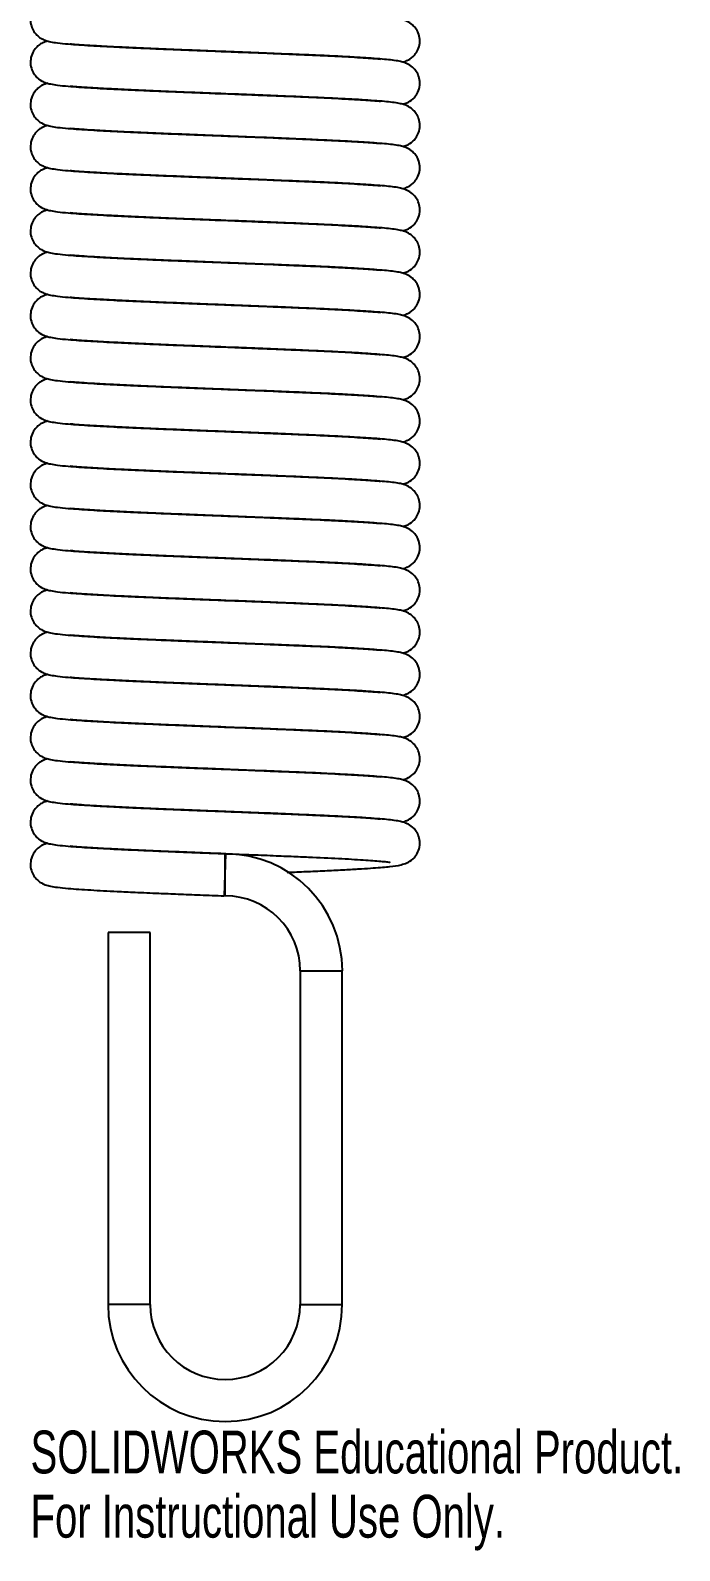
# Model space of a CAD drawing. Header units: millimetres. Extents: x -22 to 51, y -76 to 267.
# Drawn here: x -22 to 51.3, y -76.3 to 95.3 of the extents above; entities that cross this region are included whole.
import ezdxf

# ---------------------------------------------------------------- set-up
doc = ezdxf.new("R2010")
doc.units = ezdxf.units.MM
doc.styles.add('SLDTEXTSTYLE0', font='TXT', dxfattribs={"width": 0.7})

msp = doc.modelspace()

# ---------------------------------------------------------------- linework, layer by layer
at = {"color": 7, "linetype": 'Continuous', "lineweight": 25}
for p, q in [((-0.09, 2.39), (0.09, 2.39)), ((-0.09, -2.37), (0.09, 2.37)), ((0, -2.38), (0, 2.38)), ((-13.22, -6.5), (-13.22, -48.5)), ((-8.47, -6.5), (-13.22, -6.5)), ((-8.47, -48.5), (-8.47, -6.5)), ((8.48, -10.85), (8.48, -48.5)), ((8.48, -10.85), (13.22, -10.85)), ((13.22, -48.5), (13.22, -10.85)), ((-8.47, -48.5), (-13.22, -48.5)), ((8.48, -48.5), (13.22, -48.5))]:
    msp.add_line(p, q, dxfattribs=at)
for centre, radius, start, end in [((0, -10.85), 13.23, 0, 90), ((0, -10.85), 8.48, 0, 90), ((0, -48.5), 13.22, 180, 0), ((0, -48.5), 8.47, 180, 0)]:
    msp.add_arc(centre, radius, start, end, dxfattribs=at)
for points, knots in [([(-20.02, 98.9), (-20.22, 98.84), (-20.54, 98.75), (-21.02, 98.46), (-21.45, 98.06), (-21.84, 97.44), (-22.02, 96.62), (-21.92, 95.84), (-21.62, 95.22), (-21.26, 94.78), (-20.79, 94.41), (-20.19, 94.15), (-19.68, 94.03), (-18.88, 93.91), (-17.84, 93.81), (-16.56, 93.71), (-15.22, 93.62), (-13.76, 93.54), (-12.1, 93.45), (-10.04, 93.36), (-7.73, 93.26), (-5.26, 93.16), (-2.77, 93.06), (-1.01, 92.99), (-0.09, 92.95)], [0, 0, 0, 0, 0.03893, 0.061807, 0.083853, 0.106313, 0.130179, 0.152983, 0.173189, 0.191198, 0.207781, 0.239437, 0.286406, 0.347806, 0.424105, 0.485614, 0.544263, 0.599834, 0.653819, 0.718951, 0.798105, 0.85929, 0.926806, 1, 1, 1, 1]), ([(20.04, 91.76), (20.2, 91.81), (20.56, 91.91), (21.09, 92.21), (21.62, 92.82), (21.93, 93.49), (22.01, 94.3), (21.84, 95.03), (21.52, 95.58), (21.07, 96.05), (20.47, 96.41), (20, 96.55), (19.46, 96.66), (18.71, 96.76), (17.72, 96.86), (16.47, 96.95), (14.81, 97.06), (12.71, 97.17), (10.17, 97.29), (7.17, 97.42), (3.77, 97.56), (0.56, 97.68), (-2.27, 97.79), (-4.64, 97.88), (-6.99, 97.98), (-9.27, 98.08), (-11.41, 98.17), (-13.31, 98.27), (-14.93, 98.36), (-16.21, 98.45), (-17.05, 98.51), (-17.4, 98.54), (-17.49, 98.55)], [0, 0, 0, 0, 0.01975, 0.045335, 0.058177, 0.071984, 0.086754, 0.10035, 0.112335, 0.12285, 0.140877, 0.163463, 0.193259, 0.232269, 0.26739, 0.3074, 0.352171, 0.400703, 0.452454, 0.507639, 0.566908, 0.629327, 0.66841, 0.708725, 0.749976, 0.791825, 0.834352, 0.876452, 0.916256, 0.953468, 0.988014, 1, 1, 1, 1]), ([(-20.02, 94.13), (-20.22, 94.08), (-20.54, 93.98), (-21.02, 93.69), (-21.45, 93.29), (-21.84, 92.67), (-22.02, 91.86), (-21.92, 91.07), (-21.62, 90.45), (-21.26, 90.02), (-20.79, 89.65), (-20.19, 89.38), (-19.68, 89.27), (-18.88, 89.14), (-17.84, 89.04), (-16.56, 88.94), (-15.22, 88.85), (-13.76, 88.77), (-12.1, 88.69), (-10.04, 88.59), (-7.73, 88.49), (-5.26, 88.39), (-2.77, 88.29), (-1.01, 88.22), (-0.09, 88.19)], [0, 0, 0, 0, 0.03893, 0.061807, 0.083853, 0.106313, 0.130179, 0.152983, 0.173189, 0.191198, 0.207781, 0.239437, 0.286406, 0.347806, 0.424105, 0.485614, 0.544263, 0.599834, 0.653819, 0.718951, 0.798105, 0.85929, 0.926806, 1, 1, 1, 1]), ([(20.04, 86.99), (20.2, 87.04), (20.56, 87.14), (21.09, 87.45), (21.62, 88.05), (21.93, 88.72), (22.01, 89.54), (21.84, 90.26), (21.52, 90.81), (21.07, 91.29), (20.47, 91.64), (20, 91.78), (19.46, 91.9), (18.71, 91.99), (17.72, 92.09), (16.47, 92.19), (14.81, 92.29), (12.71, 92.41), (10.17, 92.53), (7.17, 92.65), (3.77, 92.79), (0.56, 92.92), (-2.27, 93.02), (-4.64, 93.12), (-6.99, 93.21), (-9.27, 93.31), (-11.41, 93.41), (-13.31, 93.5), (-14.93, 93.6), (-16.21, 93.68), (-17.05, 93.74), (-17.4, 93.77), (-17.49, 93.78)], [0, 0, 0, 0, 0.01975, 0.045335, 0.058177, 0.071984, 0.086754, 0.10035, 0.112335, 0.12285, 0.140877, 0.163463, 0.193259, 0.232269, 0.26739, 0.3074, 0.352171, 0.400703, 0.452454, 0.507639, 0.566908, 0.629327, 0.66841, 0.708725, 0.749976, 0.791825, 0.834352, 0.876452, 0.916256, 0.953468, 0.988014, 1, 1, 1, 1]), ([(-0.09, 92.95), (0.95, 92.91), (2.93, 92.84), (5.65, 92.73), (7.93, 92.63), (10.49, 92.52), (12.72, 92.42), (14.64, 92.31), (15.89, 92.23), (16.87, 92.16), (17.34, 92.12), (17.54, 92.1)], [0, 0, 0, 0, 0.140896, 0.26656, 0.375599, 0.469752, 0.65528, 0.748692, 0.84146, 0.931894, 1, 1, 1, 1]), ([(-20.02, 89.37), (-20.22, 89.31), (-20.54, 89.22), (-21.02, 88.92), (-21.45, 88.52), (-21.84, 87.91), (-22.02, 87.09), (-21.92, 86.3), (-21.62, 85.68), (-21.26, 85.25), (-20.79, 84.88), (-20.19, 84.62), (-19.68, 84.5), (-18.88, 84.37), (-17.84, 84.27), (-16.56, 84.18), (-15.22, 84.09), (-13.76, 84.01), (-12.1, 83.92), (-10.04, 83.82), (-7.73, 83.73), (-5.26, 83.62), (-2.77, 83.52), (-1.01, 83.46), (-0.09, 83.42)], [0, 0, 0, 0, 0.03893, 0.061807, 0.083853, 0.106313, 0.130179, 0.152983, 0.173189, 0.191198, 0.207781, 0.239437, 0.286406, 0.347806, 0.424105, 0.485614, 0.544263, 0.599834, 0.653819, 0.718951, 0.798105, 0.85929, 0.926806, 1, 1, 1, 1]), ([(20.04, 82.23), (20.2, 82.27), (20.56, 82.38), (21.09, 82.68), (21.62, 83.28), (21.93, 83.96), (22.01, 84.77), (21.84, 85.5), (21.52, 86.04), (21.07, 86.52), (20.47, 86.88), (20, 87.01), (19.46, 87.13), (18.71, 87.23), (17.72, 87.33), (16.47, 87.42), (14.81, 87.53), (12.71, 87.64), (10.17, 87.76), (7.17, 87.89), (3.77, 88.03), (0.56, 88.15), (-2.27, 88.26), (-4.64, 88.35), (-6.99, 88.45), (-9.27, 88.55), (-11.41, 88.64), (-13.31, 88.74), (-14.93, 88.83), (-16.21, 88.91), (-17.05, 88.97), (-17.4, 89.01), (-17.49, 89.01)], [0, 0, 0, 0, 0.0197504, 0.0453353, 0.0581767, 0.071984, 0.0867538, 0.1003498, 0.1123355, 0.12285, 0.140877, 0.1634629, 0.1932593, 0.2322685, 0.2673896, 0.3074005, 0.3521713, 0.4007031, 0.4524537, 0.5076392, 0.5669077, 0.6293273, 0.6684103, 0.708725, 0.7499762, 0.7918247, 0.8343522, 0.8764521, 0.9162559, 0.953468, 0.9880135, 1, 1, 1, 1]), ([(-0.09, 88.19), (0.95, 88.15), (2.93, 88.07), (5.65, 87.96), (7.93, 87.87), (10.49, 87.76), (12.72, 87.65), (14.64, 87.54), (15.89, 87.46), (16.87, 87.4), (17.34, 87.35), (17.54, 87.34)], [0, 0, 0, 0, 0.140896, 0.26656, 0.375599, 0.469752, 0.65528, 0.748692, 0.84146, 0.931894, 1, 1, 1, 1]), ([(-20.02, 84.6), (-20.22, 84.54), (-20.54, 84.45), (-21.02, 84.16), (-21.45, 83.76), (-21.84, 83.14), (-22.02, 82.32), (-21.92, 81.54), (-21.62, 80.92), (-21.26, 80.48), (-20.79, 80.11), (-20.19, 79.85), (-19.68, 79.74), (-18.88, 79.61), (-17.84, 79.51), (-16.56, 79.41), (-15.22, 79.32), (-13.76, 79.24), (-12.1, 79.15), (-10.04, 79.06), (-7.73, 78.96), (-5.26, 78.86), (-2.77, 78.76), (-1.01, 78.69), (-0.09, 78.65)], [0, 0, 0, 0, 0.03893, 0.061807, 0.083853, 0.106313, 0.130179, 0.152983, 0.173189, 0.191198, 0.207781, 0.239437, 0.286406, 0.347806, 0.424105, 0.485614, 0.544263, 0.599834, 0.653819, 0.718951, 0.798105, 0.85929, 0.926806, 1, 1, 1, 1]), ([(20.04, 77.46), (20.2, 77.51), (20.56, 77.61), (21.09, 77.91), (21.62, 78.52), (21.93, 79.19), (22.01, 80.01), (21.84, 80.73), (21.52, 81.28), (21.07, 81.75), (20.47, 82.11), (20, 82.25), (19.46, 82.36), (18.71, 82.46), (17.72, 82.56), (16.47, 82.65), (14.81, 82.76), (12.71, 82.87), (10.17, 82.99), (7.17, 83.12), (3.77, 83.26), (0.56, 83.38), (-2.27, 83.49), (-4.64, 83.59), (-6.99, 83.68), (-9.27, 83.78), (-11.41, 83.87), (-13.31, 83.97), (-14.93, 84.06), (-16.21, 84.15), (-17.05, 84.21), (-17.4, 84.24), (-17.49, 84.25)], [0, 0, 0, 0, 0.0197504, 0.0453353, 0.0581767, 0.071984, 0.0867538, 0.1003498, 0.1123355, 0.12285, 0.140877, 0.1634629, 0.1932593, 0.2322685, 0.2673896, 0.3074005, 0.3521713, 0.4007031, 0.4524537, 0.5076392, 0.5669077, 0.6293273, 0.6684103, 0.708725, 0.7499762, 0.7918247, 0.8343522, 0.8764521, 0.9162559, 0.953468, 0.9880135, 1, 1, 1, 1]), ([(-0.09, 83.42), (0.95, 83.38), (2.93, 83.31), (5.65, 83.2), (7.93, 83.1), (10.49, 82.99), (12.72, 82.88), (14.64, 82.78), (15.89, 82.7), (16.87, 82.63), (17.34, 82.59), (17.54, 82.57)], [0, 0, 0, 0, 0.140896, 0.26656, 0.375599, 0.469752, 0.65528, 0.748692, 0.84146, 0.931894, 1, 1, 1, 1]), ([(-20.02, 79.84), (-20.22, 79.78), (-20.54, 79.68), (-21.02, 79.39), (-21.45, 78.99), (-21.84, 78.37), (-22.02, 77.56), (-21.92, 76.77), (-21.62, 76.15), (-21.26, 75.72), (-20.79, 75.35), (-20.19, 75.09), (-19.68, 74.97), (-18.88, 74.84), (-17.84, 74.74), (-16.56, 74.64), (-15.22, 74.56), (-13.76, 74.47), (-12.1, 74.39), (-10.04, 74.29), (-7.73, 74.19), (-5.26, 74.09), (-2.77, 73.99), (-1.01, 73.92), (-0.09, 73.89)], [0, 0, 0, 0, 0.03893, 0.061807, 0.083853, 0.106313, 0.130179, 0.152983, 0.173189, 0.191198, 0.207781, 0.239437, 0.286406, 0.347806, 0.424105, 0.485614, 0.544263, 0.599834, 0.653819, 0.718951, 0.798105, 0.85929, 0.926806, 1, 1, 1, 1]), ([(20.04, 72.69), (20.2, 72.74), (20.56, 72.85), (21.09, 73.15), (21.62, 73.75), (21.93, 74.42), (22.01, 75.24), (21.84, 75.96), (21.52, 76.51), (21.07, 76.99), (20.47, 77.34), (20, 77.48), (19.46, 77.6), (18.71, 77.7), (17.72, 77.79), (16.47, 77.89), (14.81, 77.99), (12.71, 78.11), (10.17, 78.23), (7.17, 78.35), (3.77, 78.49), (0.56, 78.62), (-2.27, 78.73), (-4.64, 78.82), (-6.99, 78.92), (-9.27, 79.01), (-11.41, 79.11), (-13.31, 79.2), (-14.93, 79.3), (-16.21, 79.38), (-17.05, 79.44), (-17.4, 79.47), (-17.49, 79.48)], [0, 0, 0, 0, 0.01975, 0.045335, 0.058177, 0.071984, 0.086754, 0.10035, 0.112335, 0.12285, 0.140877, 0.163463, 0.193259, 0.232269, 0.26739, 0.3074, 0.352171, 0.400703, 0.452454, 0.507639, 0.566908, 0.629327, 0.66841, 0.708725, 0.749976, 0.791825, 0.834352, 0.876452, 0.916256, 0.953468, 0.988014, 1, 1, 1, 1]), ([(-0.09, 78.65), (0.95, 78.61), (2.93, 78.54), (5.65, 78.43), (7.93, 78.33), (10.49, 78.23), (12.72, 78.12), (14.64, 78.01), (15.89, 77.93), (16.87, 77.86), (17.34, 77.82), (17.54, 77.8)], [0, 0, 0, 0, 0.1408955, 0.2665604, 0.375599, 0.4697515, 0.6552799, 0.7486916, 0.8414598, 0.9318942, 1, 1, 1, 1]), ([(-20.02, 75.07), (-20.22, 75.01), (-20.54, 74.92), (-21.02, 74.62), (-21.45, 74.23), (-21.84, 73.61), (-22.02, 72.79), (-21.92, 72), (-21.62, 71.38), (-21.26, 70.95), (-20.79, 70.58), (-20.19, 70.32), (-19.68, 70.2), (-18.88, 70.08), (-17.84, 69.97), (-16.56, 69.88), (-15.22, 69.79), (-13.76, 69.71), (-12.1, 69.62), (-10.04, 69.52), (-7.73, 69.43), (-5.26, 69.32), (-2.77, 69.22), (-1.01, 69.16), (-0.09, 69.12)], [0, 0, 0, 0, 0.03893, 0.061807, 0.083853, 0.106313, 0.130179, 0.152983, 0.173189, 0.191198, 0.207781, 0.239437, 0.286406, 0.347806, 0.424105, 0.485614, 0.544263, 0.599834, 0.653819, 0.718951, 0.798105, 0.85929, 0.926806, 1, 1, 1, 1]), ([(20.04, 67.93), (20.2, 67.97), (20.56, 68.08), (21.09, 68.38), (21.62, 68.98), (21.93, 69.66), (22.01, 70.47), (21.84, 71.2), (21.52, 71.75), (21.07, 72.22), (20.47, 72.58), (20, 72.71), (19.46, 72.83), (18.71, 72.93), (17.72, 73.03), (16.47, 73.12), (14.81, 73.23), (12.71, 73.34), (10.17, 73.46), (7.17, 73.59), (3.77, 73.73), (0.56, 73.85), (-2.27, 73.96), (-4.64, 74.05), (-6.99, 74.15), (-9.27, 74.25), (-11.41, 74.34), (-13.31, 74.44), (-14.93, 74.53), (-16.21, 74.61), (-17.05, 74.67), (-17.4, 74.71), (-17.49, 74.72)], [0, 0, 0, 0, 0.01975, 0.045335, 0.058177, 0.071984, 0.086754, 0.10035, 0.112335, 0.12285, 0.140877, 0.163463, 0.193259, 0.232269, 0.26739, 0.3074, 0.352171, 0.400703, 0.452454, 0.507639, 0.566908, 0.629327, 0.66841, 0.708725, 0.749976, 0.791825, 0.834352, 0.876452, 0.916256, 0.953468, 0.988014, 1, 1, 1, 1]), ([(-0.09, 73.89), (0.95, 73.85), (2.93, 73.77), (5.65, 73.66), (7.93, 73.57), (10.49, 73.46), (12.72, 73.35), (14.64, 73.24), (15.89, 73.16), (16.87, 73.1), (17.34, 73.05), (17.54, 73.04)], [0, 0, 0, 0, 0.140896, 0.26656, 0.375599, 0.469752, 0.65528, 0.748692, 0.84146, 0.931894, 1, 1, 1, 1]), ([(-20.02, 70.3), (-20.22, 70.24), (-20.54, 70.15), (-21.02, 69.86), (-21.45, 69.46), (-21.84, 68.84), (-22.02, 68.02), (-21.92, 67.24), (-21.62, 66.62), (-21.26, 66.18), (-20.79, 65.81), (-20.19, 65.55), (-19.68, 65.44), (-18.88, 65.31), (-17.84, 65.21), (-16.56, 65.11), (-15.22, 65.02), (-13.76, 64.94), (-12.1, 64.85), (-10.04, 64.76), (-7.73, 64.66), (-5.26, 64.56), (-2.77, 64.46), (-1.01, 64.39), (-0.09, 64.36)], [0, 0, 0, 0, 0.03893, 0.061807, 0.083853, 0.106313, 0.130179, 0.152983, 0.173189, 0.191198, 0.207781, 0.239437, 0.286406, 0.347806, 0.424105, 0.485614, 0.544263, 0.599834, 0.653819, 0.718951, 0.798105, 0.85929, 0.926806, 1, 1, 1, 1]), ([(20.04, 63.16), (20.2, 63.21), (20.56, 63.31), (21.09, 63.62), (21.62, 64.22), (21.93, 64.89), (22.01, 65.71), (21.84, 66.43), (21.52, 66.98), (21.07, 67.45), (20.47, 67.81), (20, 67.95), (19.46, 68.06), (18.71, 68.16), (17.72, 68.26), (16.47, 68.35), (14.81, 68.46), (12.71, 68.58), (10.17, 68.7), (7.17, 68.82), (3.77, 68.96), (0.56, 69.08), (-2.27, 69.19), (-4.64, 69.29), (-6.99, 69.38), (-9.27, 69.48), (-11.41, 69.57), (-13.31, 69.67), (-14.93, 69.76), (-16.21, 69.85), (-17.05, 69.91), (-17.4, 69.94), (-17.49, 69.95)], [0, 0, 0, 0, 0.01975, 0.045335, 0.058177, 0.071984, 0.086754, 0.10035, 0.112335, 0.12285, 0.140877, 0.163463, 0.193259, 0.232269, 0.26739, 0.3074, 0.352171, 0.400703, 0.452454, 0.507639, 0.566908, 0.629327, 0.66841, 0.708725, 0.749976, 0.791825, 0.834352, 0.876452, 0.916256, 0.953468, 0.988014, 1, 1, 1, 1]), ([(-0.09, 69.12), (0.95, 69.08), (2.93, 69.01), (5.65, 68.9), (7.93, 68.8), (10.49, 68.69), (12.72, 68.59), (14.64, 68.48), (15.89, 68.4), (16.87, 68.33), (17.34, 68.29), (17.54, 68.27)], [0, 0, 0, 0, 0.140896, 0.26656, 0.375599, 0.469752, 0.65528, 0.748692, 0.84146, 0.931894, 1, 1, 1, 1]), ([(-20.02, 65.54), (-20.22, 65.48), (-20.54, 65.38), (-21.02, 65.09), (-21.45, 64.69), (-21.84, 64.08), (-22.02, 63.26), (-21.92, 62.47), (-21.62, 61.85), (-21.26, 61.42), (-20.79, 61.05), (-20.19, 60.79), (-19.68, 60.67), (-18.88, 60.54), (-17.84, 60.44), (-16.56, 60.34), (-15.22, 60.26), (-13.76, 60.17), (-12.1, 60.09), (-10.04, 59.99), (-7.73, 59.89), (-5.26, 59.79), (-2.77, 59.69), (-1.01, 59.62), (-0.09, 59.59)], [0, 0, 0, 0, 0.03893, 0.061807, 0.083853, 0.106313, 0.130179, 0.152983, 0.173189, 0.191198, 0.207781, 0.239437, 0.286406, 0.347806, 0.424105, 0.485614, 0.544263, 0.599834, 0.653819, 0.718951, 0.798105, 0.85929, 0.926806, 1, 1, 1, 1]), ([(20.04, 58.4), (20.2, 58.44), (20.56, 58.55), (21.09, 58.85), (21.62, 59.45), (21.93, 60.13), (22.01, 60.94), (21.84, 61.67), (21.52, 62.21), (21.07, 62.69), (20.47, 63.04), (20, 63.18), (19.46, 63.3), (18.71, 63.4), (17.72, 63.49), (16.47, 63.59), (14.81, 63.69), (12.71, 63.81), (10.17, 63.93), (7.17, 64.06), (3.77, 64.19), (0.56, 64.32), (-2.27, 64.43), (-4.64, 64.52), (-6.99, 64.62), (-9.27, 64.71), (-11.41, 64.81), (-13.31, 64.91), (-14.93, 65), (-16.21, 65.08), (-17.05, 65.14), (-17.4, 65.17), (-17.49, 65.18)], [0, 0, 0, 0, 0.01975, 0.045335, 0.058177, 0.071984, 0.086754, 0.10035, 0.112335, 0.12285, 0.140877, 0.163463, 0.193259, 0.232269, 0.26739, 0.3074, 0.352171, 0.400703, 0.452454, 0.507639, 0.566908, 0.629327, 0.66841, 0.708725, 0.749976, 0.791825, 0.834352, 0.876452, 0.916256, 0.953468, 0.988014, 1, 1, 1, 1]), ([(-0.09, 64.36), (0.95, 64.32), (2.93, 64.24), (5.65, 64.13), (7.93, 64.04), (10.49, 63.93), (12.72, 63.82), (14.64, 63.71), (15.89, 63.63), (16.87, 63.56), (17.34, 63.52), (17.54, 63.5)], [0, 0, 0, 0, 0.140896, 0.26656, 0.375599, 0.469752, 0.65528, 0.748692, 0.84146, 0.931894, 1, 1, 1, 1]), ([(-20.02, 60.77), (-20.22, 60.71), (-20.54, 60.62), (-21.02, 60.32), (-21.45, 59.93), (-21.84, 59.31), (-22.02, 58.49), (-21.92, 57.71), (-21.62, 57.08), (-21.26, 56.65), (-20.79, 56.28), (-20.19, 56.02), (-19.68, 55.9), (-18.88, 55.78), (-17.84, 55.67), (-16.56, 55.58), (-15.22, 55.49), (-13.76, 55.41), (-12.1, 55.32), (-10.04, 55.23), (-7.73, 55.13), (-5.26, 55.03), (-2.77, 54.93), (-1.01, 54.86), (-0.09, 54.82)], [0, 0, 0, 0, 0.03893, 0.061807, 0.083853, 0.106313, 0.130179, 0.152983, 0.173189, 0.191198, 0.207781, 0.239437, 0.286406, 0.347806, 0.424105, 0.485614, 0.544263, 0.599834, 0.653819, 0.718951, 0.798105, 0.85929, 0.926806, 1, 1, 1, 1]), ([(20.04, 53.63), (20.2, 53.68), (20.56, 53.78), (21.09, 54.08), (21.62, 54.68), (21.93, 55.36), (22.01, 56.17), (21.84, 56.9), (21.52, 57.45), (21.07, 57.92), (20.47, 58.28), (20, 58.41), (19.46, 58.53), (18.71, 58.63), (17.72, 58.73), (16.47, 58.82), (14.81, 58.93), (12.71, 59.04), (10.17, 59.16), (7.17, 59.29), (3.77, 59.43), (0.56, 59.55), (-2.27, 59.66), (-4.64, 59.75), (-6.99, 59.85), (-9.27, 59.95), (-11.41, 60.04), (-13.31, 60.14), (-14.93, 60.23), (-16.21, 60.32), (-17.05, 60.38), (-17.4, 60.41), (-17.49, 60.42)], [0, 0, 0, 0, 0.0197504, 0.0453353, 0.0581767, 0.071984, 0.0867538, 0.1003498, 0.1123355, 0.12285, 0.140877, 0.1634629, 0.1932593, 0.2322685, 0.2673896, 0.3074005, 0.3521713, 0.4007031, 0.4524537, 0.5076392, 0.5669077, 0.6293273, 0.6684103, 0.708725, 0.7499762, 0.7918247, 0.8343522, 0.8764521, 0.9162559, 0.953468, 0.9880135, 1, 1, 1, 1]), ([(-0.09, 59.59), (0.95, 59.55), (2.93, 59.47), (5.65, 59.36), (7.93, 59.27), (10.49, 59.16), (12.72, 59.05), (14.64, 58.95), (15.89, 58.87), (16.87, 58.8), (17.34, 58.75), (17.54, 58.74)], [0, 0, 0, 0, 0.140896, 0.26656, 0.375599, 0.469752, 0.65528, 0.748692, 0.84146, 0.931894, 1, 1, 1, 1]), ([(-20.02, 56), (-20.22, 55.94), (-20.54, 55.85), (-21.02, 55.56), (-21.45, 55.16), (-21.84, 54.54), (-22.02, 53.72), (-21.92, 52.94), (-21.62, 52.32), (-21.26, 51.89), (-20.79, 51.51), (-20.19, 51.25), (-19.68, 51.14), (-18.88, 51.01), (-17.84, 50.91), (-16.56, 50.81), (-15.22, 50.72), (-13.76, 50.64), (-12.1, 50.55), (-10.04, 50.46), (-7.73, 50.36), (-5.26, 50.26), (-2.77, 50.16), (-1.01, 50.09), (-0.09, 50.06)], [0, 0, 0, 0, 0.0389301, 0.0618073, 0.0838528, 0.106313, 0.1301789, 0.1529833, 0.1731894, 0.1911983, 0.2077806, 0.2394373, 0.2864061, 0.3478064, 0.4241045, 0.4856143, 0.5442629, 0.5998339, 0.653819, 0.7189512, 0.7981047, 0.8592903, 0.9268057, 1, 1, 1, 1]), ([(20.04, 48.86), (20.2, 48.91), (20.56, 49.01), (21.09, 49.32), (21.62, 49.92), (21.93, 50.59), (22.01, 51.41), (21.84, 52.13), (21.52, 52.68), (21.07, 53.16), (20.47, 53.51), (20, 53.65), (19.46, 53.76), (18.71, 53.86), (17.72, 53.96), (16.47, 54.06), (14.81, 54.16), (12.71, 54.28), (10.17, 54.4), (7.17, 54.52), (3.77, 54.66), (0.56, 54.79), (-2.27, 54.89), (-4.64, 54.99), (-6.99, 55.08), (-9.27, 55.18), (-11.41, 55.28), (-13.31, 55.37), (-14.93, 55.46), (-16.21, 55.55), (-17.05, 55.61), (-17.4, 55.64), (-17.49, 55.65)], [0, 0, 0, 0, 0.01975, 0.045335, 0.058177, 0.071984, 0.086754, 0.10035, 0.112335, 0.12285, 0.140877, 0.163463, 0.193259, 0.232269, 0.26739, 0.3074, 0.352171, 0.400703, 0.452454, 0.507639, 0.566908, 0.629327, 0.66841, 0.708725, 0.749976, 0.791825, 0.834352, 0.876452, 0.916256, 0.953468, 0.988014, 1, 1, 1, 1]), ([(-0.09, 54.82), (0.95, 54.78), (2.93, 54.71), (5.65, 54.6), (7.93, 54.5), (10.49, 54.39), (12.72, 54.29), (14.64, 54.18), (15.89, 54.1), (16.87, 54.03), (17.34, 53.99), (17.54, 53.97)], [0, 0, 0, 0, 0.140896, 0.26656, 0.375599, 0.469752, 0.65528, 0.748692, 0.84146, 0.931894, 1, 1, 1, 1]), ([(-20.02, 51.24), (-20.22, 51.18), (-20.54, 51.08), (-21.02, 50.79), (-21.45, 50.39), (-21.84, 49.78), (-22.02, 48.96), (-21.92, 48.17), (-21.62, 47.55), (-21.26, 47.12), (-20.79, 46.75), (-20.19, 46.49), (-19.68, 46.37), (-18.88, 46.24), (-17.84, 46.14), (-16.56, 46.04), (-15.22, 45.96), (-13.76, 45.87), (-12.1, 45.79), (-10.04, 45.69), (-7.73, 45.59), (-5.26, 45.49), (-2.77, 45.39), (-1.01, 45.33), (-0.09, 45.29)], [0, 0, 0, 0, 0.03893, 0.061807, 0.083853, 0.106313, 0.130179, 0.152983, 0.173189, 0.191198, 0.207781, 0.239437, 0.286406, 0.347806, 0.424105, 0.485614, 0.544263, 0.599834, 0.653819, 0.718951, 0.798105, 0.85929, 0.926806, 1, 1, 1, 1]), ([(20.04, 44.1), (20.2, 44.14), (20.56, 44.25), (21.09, 44.55), (21.62, 45.15), (21.93, 45.83), (22.01, 46.64), (21.84, 47.37), (21.52, 47.91), (21.07, 48.39), (20.47, 48.74), (20, 48.88), (19.46, 49), (18.71, 49.1), (17.72, 49.2), (16.47, 49.29), (14.81, 49.39), (12.71, 49.51), (10.17, 49.63), (7.17, 49.76), (3.77, 49.9), (0.56, 50.02), (-2.27, 50.13), (-4.64, 50.22), (-6.99, 50.32), (-9.27, 50.41), (-11.41, 50.51), (-13.31, 50.61), (-14.93, 50.7), (-16.21, 50.78), (-17.05, 50.84), (-17.4, 50.88), (-17.49, 50.88)], [0, 0, 0, 0, 0.0197504, 0.0453353, 0.0581767, 0.071984, 0.0867538, 0.1003498, 0.1123355, 0.12285, 0.140877, 0.1634629, 0.1932593, 0.2322685, 0.2673896, 0.3074005, 0.3521713, 0.4007031, 0.4524537, 0.5076392, 0.5669077, 0.6293273, 0.6684103, 0.708725, 0.7499762, 0.7918247, 0.8343522, 0.8764521, 0.9162559, 0.953468, 0.9880135, 1, 1, 1, 1]), ([(-0.09, 50.06), (0.95, 50.02), (2.93, 49.94), (5.65, 49.83), (7.93, 49.74), (10.49, 49.63), (12.72, 49.52), (14.64, 49.41), (15.89, 49.33), (16.87, 49.26), (17.34, 49.22), (17.54, 49.2)], [0, 0, 0, 0, 0.140896, 0.26656, 0.375599, 0.469752, 0.65528, 0.748692, 0.84146, 0.931894, 1, 1, 1, 1]), ([(-20.02, 46.47), (-20.22, 46.41), (-20.54, 46.32), (-21.02, 46.03), (-21.45, 45.63), (-21.84, 45.01), (-22.02, 44.19), (-21.92, 43.41), (-21.62, 42.79), (-21.26, 42.35), (-20.79, 41.98), (-20.19, 41.72), (-19.68, 41.6), (-18.88, 41.48), (-17.84, 41.38), (-16.56, 41.28), (-15.22, 41.19), (-13.76, 41.11), (-12.1, 41.02), (-10.04, 40.93), (-7.73, 40.83), (-5.26, 40.73), (-2.77, 40.63), (-1.01, 40.56), (-0.09, 40.52)], [0, 0, 0, 0, 0.03893, 0.061807, 0.083853, 0.106313, 0.130179, 0.152983, 0.173189, 0.191198, 0.207781, 0.239437, 0.286406, 0.347806, 0.424105, 0.485614, 0.544263, 0.599834, 0.653819, 0.718951, 0.798105, 0.85929, 0.926806, 1, 1, 1, 1]), ([(20.04, 39.33), (20.2, 39.38), (20.56, 39.48), (21.09, 39.78), (21.62, 40.39), (21.93, 41.06), (22.01, 41.87), (21.84, 42.6), (21.52, 43.15), (21.07, 43.62), (20.47, 43.98), (20, 44.12), (19.46, 44.23), (18.71, 44.33), (17.72, 44.43), (16.47, 44.52), (14.81, 44.63), (12.71, 44.74), (10.17, 44.86), (7.17, 44.99), (3.77, 45.13), (0.56, 45.25), (-2.27, 45.36), (-4.64, 45.45), (-6.99, 45.55), (-9.27, 45.65), (-11.41, 45.74), (-13.31, 45.84), (-14.93, 45.93), (-16.21, 46.02), (-17.05, 46.08), (-17.4, 46.11), (-17.49, 46.12)], [0, 0, 0, 0, 0.01975, 0.045335, 0.058177, 0.071984, 0.086754, 0.10035, 0.112335, 0.12285, 0.140877, 0.163463, 0.193259, 0.232269, 0.26739, 0.3074, 0.352171, 0.400703, 0.452454, 0.507639, 0.566908, 0.629327, 0.66841, 0.708725, 0.749976, 0.791825, 0.834352, 0.876452, 0.916256, 0.953468, 0.988014, 1, 1, 1, 1]), ([(-0.09, 45.29), (0.95, 45.25), (2.93, 45.17), (5.65, 45.07), (7.93, 44.97), (10.49, 44.86), (12.72, 44.75), (14.64, 44.65), (15.89, 44.57), (16.87, 44.5), (17.34, 44.46), (17.54, 44.44)], [0, 0, 0, 0, 0.1408955, 0.2665604, 0.375599, 0.4697515, 0.6552799, 0.7486916, 0.8414598, 0.9318942, 1, 1, 1, 1]), ([(-20.02, 41.7), (-20.22, 41.65), (-20.54, 41.55), (-21.02, 41.26), (-21.45, 40.86), (-21.84, 40.24), (-22.02, 39.43), (-21.92, 38.64), (-21.62, 38.02), (-21.26, 37.59), (-20.79, 37.22), (-20.19, 36.95), (-19.68, 36.84), (-18.88, 36.71), (-17.84, 36.61), (-16.56, 36.51), (-15.22, 36.42), (-13.76, 36.34), (-12.1, 36.26), (-10.04, 36.16), (-7.73, 36.06), (-5.26, 35.96), (-2.77, 35.86), (-1.01, 35.79), (-0.09, 35.76)], [0, 0, 0, 0, 0.03893, 0.061807, 0.083853, 0.106313, 0.130179, 0.152983, 0.173189, 0.191198, 0.207781, 0.239437, 0.286406, 0.347806, 0.424105, 0.485614, 0.544263, 0.599834, 0.653819, 0.718951, 0.798105, 0.85929, 0.926806, 1, 1, 1, 1]), ([(20.04, 34.56), (20.2, 34.61), (20.56, 34.71), (21.09, 35.02), (21.62, 35.62), (21.93, 36.29), (22.01, 37.11), (21.84, 37.83), (21.52, 38.38), (21.07, 38.86), (20.47, 39.21), (20, 39.35), (19.46, 39.47), (18.71, 39.56), (17.72, 39.66), (16.47, 39.76), (14.81, 39.86), (12.71, 39.98), (10.17, 40.1), (7.17, 40.22), (3.77, 40.36), (0.56, 40.49), (-2.27, 40.59), (-4.64, 40.69), (-6.99, 40.78), (-9.27, 40.88), (-11.41, 40.98), (-13.31, 41.07), (-14.93, 41.17), (-16.21, 41.25), (-17.05, 41.31), (-17.4, 41.34), (-17.49, 41.35)], [0, 0, 0, 0, 0.01975, 0.045335, 0.058177, 0.071984, 0.086754, 0.10035, 0.112335, 0.12285, 0.140877, 0.163463, 0.193259, 0.232269, 0.26739, 0.3074, 0.352171, 0.400703, 0.452454, 0.507639, 0.566908, 0.629327, 0.66841, 0.708725, 0.749976, 0.791825, 0.834352, 0.876452, 0.916256, 0.953468, 0.988014, 1, 1, 1, 1]), ([(-0.09, 40.52), (0.95, 40.48), (2.93, 40.41), (5.65, 40.3), (7.93, 40.2), (10.49, 40.09), (12.72, 39.99), (14.64, 39.88), (15.89, 39.8), (16.87, 39.73), (17.34, 39.69), (17.54, 39.67)], [0, 0, 0, 0, 0.140896, 0.26656, 0.375599, 0.469752, 0.65528, 0.748692, 0.84146, 0.931894, 1, 1, 1, 1]), ([(-20.02, 36.94), (-20.22, 36.88), (-20.54, 36.79), (-21.02, 36.49), (-21.45, 36.09), (-21.84, 35.48), (-22.02, 34.66), (-21.92, 33.87), (-21.62, 33.25), (-21.26, 32.82), (-20.79, 32.45), (-20.19, 32.19), (-19.68, 32.07), (-18.88, 31.94), (-17.84, 31.84), (-16.56, 31.75), (-15.22, 31.66), (-13.76, 31.58), (-12.1, 31.49), (-10.04, 31.39), (-7.73, 31.3), (-5.26, 31.19), (-2.77, 31.09), (-1.01, 31.03), (-0.09, 30.99)], [0, 0, 0, 0, 0.03893, 0.061807, 0.083853, 0.106313, 0.130179, 0.152983, 0.173189, 0.191198, 0.207781, 0.239437, 0.286406, 0.347806, 0.424105, 0.485614, 0.544263, 0.599834, 0.653819, 0.718951, 0.798105, 0.85929, 0.926806, 1, 1, 1, 1]), ([(20.04, 29.8), (20.2, 29.84), (20.56, 29.95), (21.09, 30.25), (21.62, 30.85), (21.93, 31.53), (22.01, 32.34), (21.84, 33.07), (21.52, 33.61), (21.07, 34.09), (20.47, 34.45), (20, 34.58), (19.46, 34.7), (18.71, 34.8), (17.72, 34.9), (16.47, 34.99), (14.81, 35.1), (12.71, 35.21), (10.17, 35.33), (7.17, 35.46), (3.77, 35.6), (0.56, 35.72), (-2.27, 35.83), (-4.64, 35.92), (-6.99, 36.02), (-9.27, 36.12), (-11.41, 36.21), (-13.31, 36.31), (-14.93, 36.4), (-16.21, 36.48), (-17.05, 36.54), (-17.4, 36.58), (-17.49, 36.58)], [0, 0, 0, 0, 0.01975, 0.045335, 0.058177, 0.071984, 0.086754, 0.10035, 0.112335, 0.12285, 0.140877, 0.163463, 0.193259, 0.232269, 0.26739, 0.3074, 0.352171, 0.400703, 0.452454, 0.507639, 0.566908, 0.629327, 0.66841, 0.708725, 0.749976, 0.791825, 0.834352, 0.876452, 0.916256, 0.953468, 0.988014, 1, 1, 1, 1]), ([(-0.09, 35.76), (0.95, 35.72), (2.93, 35.64), (5.65, 35.53), (7.93, 35.44), (10.49, 35.33), (12.72, 35.22), (14.64, 35.11), (15.89, 35.03), (16.87, 34.97), (17.34, 34.92), (17.54, 34.91)], [0, 0, 0, 0, 0.140896, 0.26656, 0.375599, 0.469752, 0.65528, 0.748692, 0.84146, 0.931894, 1, 1, 1, 1]), ([(-20.02, 32.17), (-20.22, 32.11), (-20.54, 32.02), (-21.02, 31.73), (-21.45, 31.33), (-21.84, 30.71), (-22.02, 29.89), (-21.92, 29.11), (-21.62, 28.49), (-21.26, 28.05), (-20.79, 27.68), (-20.19, 27.42), (-19.68, 27.31), (-18.88, 27.18), (-17.84, 27.08), (-16.56, 26.98), (-15.22, 26.89), (-13.76, 26.81), (-12.1, 26.72), (-10.04, 26.63), (-7.73, 26.53), (-5.26, 26.43), (-2.77, 26.33), (-1.01, 26.26), (-0.09, 26.22)], [0, 0, 0, 0, 0.03893, 0.061807, 0.083853, 0.106313, 0.130179, 0.152983, 0.173189, 0.191198, 0.207781, 0.239437, 0.286406, 0.347806, 0.424105, 0.485614, 0.544263, 0.599834, 0.653819, 0.718951, 0.798105, 0.85929, 0.926806, 1, 1, 1, 1]), ([(20.04, 25.03), (20.2, 25.08), (20.56, 25.18), (21.09, 25.48), (21.62, 26.09), (21.93, 26.76), (22.01, 27.58), (21.84, 28.3), (21.52, 28.85), (21.07, 29.32), (20.47, 29.68), (20, 29.82), (19.46, 29.93), (18.71, 30.03), (17.72, 30.13), (16.47, 30.22), (14.81, 30.33), (12.71, 30.44), (10.17, 30.56), (7.17, 30.69), (3.77, 30.83), (0.56, 30.95), (-2.27, 31.06), (-4.64, 31.16), (-6.99, 31.25), (-9.27, 31.35), (-11.41, 31.44), (-13.31, 31.54), (-14.93, 31.63), (-16.21, 31.72), (-17.05, 31.78), (-17.4, 31.81), (-17.49, 31.82)], [0, 0, 0, 0, 0.0197504, 0.0453353, 0.0581767, 0.071984, 0.0867538, 0.1003498, 0.1123355, 0.12285, 0.140877, 0.1634629, 0.1932593, 0.2322685, 0.2673896, 0.3074005, 0.3521713, 0.4007031, 0.4524537, 0.5076392, 0.5669077, 0.6293273, 0.6684103, 0.708725, 0.7499762, 0.7918247, 0.8343522, 0.8764521, 0.9162559, 0.953468, 0.9880135, 1, 1, 1, 1]), ([(-0.09, 30.99), (0.95, 30.95), (2.93, 30.88), (5.65, 30.77), (7.93, 30.67), (10.49, 30.56), (12.72, 30.45), (14.64, 30.35), (15.89, 30.27), (16.87, 30.2), (17.34, 30.16), (17.54, 30.14)], [0, 0, 0, 0, 0.140896, 0.26656, 0.375599, 0.469752, 0.65528, 0.748692, 0.84146, 0.931894, 1, 1, 1, 1]), ([(-20.02, 27.41), (-20.22, 27.35), (-20.54, 27.25), (-21.02, 26.96), (-21.45, 26.56), (-21.84, 25.94), (-22.02, 25.13), (-21.92, 24.34), (-21.62, 23.72), (-21.26, 23.29), (-20.79, 22.92), (-20.19, 22.66), (-19.68, 22.54), (-18.88, 22.41), (-17.84, 22.31), (-16.56, 22.21), (-15.22, 22.13), (-13.76, 22.04), (-12.1, 21.96), (-10.04, 21.86), (-7.73, 21.76), (-5.26, 21.66), (-2.77, 21.56), (-1.01, 21.49), (-0.09, 21.46)], [0, 0, 0, 0, 0.03893, 0.061807, 0.083853, 0.106313, 0.130179, 0.152983, 0.173189, 0.191198, 0.207781, 0.239437, 0.286406, 0.347806, 0.424105, 0.485614, 0.544263, 0.599834, 0.653819, 0.718951, 0.798105, 0.85929, 0.926806, 1, 1, 1, 1]), ([(20.04, 20.26), (20.2, 20.31), (20.56, 20.42), (21.09, 20.72), (21.62, 21.32), (21.93, 21.99), (22.01, 22.81), (21.84, 23.53), (21.52, 24.08), (21.07, 24.56), (20.47, 24.91), (20, 25.05), (19.46, 25.17), (18.71, 25.27), (17.72, 25.36), (16.47, 25.46), (14.81, 25.56), (12.71, 25.68), (10.17, 25.8), (7.17, 25.92), (3.77, 26.06), (0.56, 26.19), (-2.27, 26.3), (-4.64, 26.39), (-6.99, 26.49), (-9.27, 26.58), (-11.41, 26.68), (-13.31, 26.77), (-14.93, 26.87), (-16.21, 26.95), (-17.05, 27.01), (-17.4, 27.04), (-17.49, 27.05)], [0, 0, 0, 0, 0.01975, 0.045335, 0.058177, 0.071984, 0.086754, 0.10035, 0.112335, 0.12285, 0.140877, 0.163463, 0.193259, 0.232269, 0.26739, 0.3074, 0.352171, 0.400703, 0.452454, 0.507639, 0.566908, 0.629327, 0.66841, 0.708725, 0.749976, 0.791825, 0.834352, 0.876452, 0.916256, 0.953468, 0.988014, 1, 1, 1, 1]), ([(-0.09, 26.22), (0.95, 26.18), (2.93, 26.11), (5.65, 26), (7.93, 25.9), (10.49, 25.8), (12.72, 25.69), (14.64, 25.58), (15.89, 25.5), (16.87, 25.43), (17.34, 25.39), (17.54, 25.37)], [0, 0, 0, 0, 0.140896, 0.26656, 0.375599, 0.469752, 0.65528, 0.748692, 0.84146, 0.931894, 1, 1, 1, 1]), ([(-20.02, 22.64), (-20.22, 22.58), (-20.54, 22.49), (-21.02, 22.19), (-21.45, 21.8), (-21.84, 21.18), (-22.02, 20.36), (-21.92, 19.57), (-21.62, 18.95), (-21.26, 18.52), (-20.79, 18.15), (-20.19, 17.89), (-19.68, 17.77), (-18.88, 17.65), (-17.84, 17.54), (-16.56, 17.45), (-15.22, 17.36), (-13.76, 17.28), (-12.1, 17.19), (-10.04, 17.09), (-7.73, 17), (-5.26, 16.89), (-2.77, 16.79), (-1.01, 16.73), (-0.09, 16.69)], [0, 0, 0, 0, 0.03893, 0.061807, 0.083853, 0.106313, 0.130179, 0.152983, 0.173189, 0.191198, 0.207781, 0.239437, 0.286406, 0.347806, 0.424105, 0.485614, 0.544263, 0.599834, 0.653819, 0.718951, 0.798105, 0.85929, 0.926806, 1, 1, 1, 1]), ([(20.04, 15.5), (20.2, 15.54), (20.56, 15.65), (21.09, 15.95), (21.62, 16.55), (21.93, 17.23), (22.01, 18.04), (21.84, 18.77), (21.52, 19.32), (21.07, 19.79), (20.47, 20.15), (20, 20.28), (19.46, 20.4), (18.71, 20.5), (17.72, 20.6), (16.47, 20.69), (14.81, 20.8), (12.71, 20.91), (10.17, 21.03), (7.17, 21.16), (3.77, 21.3), (0.56, 21.42), (-2.27, 21.53), (-4.64, 21.62), (-6.99, 21.72), (-9.27, 21.82), (-11.41, 21.91), (-13.31, 22.01), (-14.93, 22.1), (-16.21, 22.18), (-17.05, 22.24), (-17.4, 22.28), (-17.49, 22.29)], [0, 0, 0, 0, 0.01975, 0.045335, 0.058177, 0.071984, 0.086754, 0.10035, 0.112335, 0.12285, 0.140877, 0.163463, 0.193259, 0.232269, 0.26739, 0.3074, 0.352171, 0.400703, 0.452454, 0.507639, 0.566908, 0.629327, 0.66841, 0.708725, 0.749976, 0.791825, 0.834352, 0.876452, 0.916256, 0.953468, 0.988014, 1, 1, 1, 1]), ([(-0.09, 21.46), (0.95, 21.42), (2.93, 21.34), (5.65, 21.23), (7.93, 21.14), (10.49, 21.03), (12.72, 20.92), (14.64, 20.81), (15.89, 20.73), (16.87, 20.67), (17.34, 20.62), (17.54, 20.61)], [0, 0, 0, 0, 0.140896, 0.26656, 0.375599, 0.469752, 0.65528, 0.748692, 0.84146, 0.931894, 1, 1, 1, 1]), ([(-20.02, 17.87), (-20.22, 17.81), (-20.54, 17.72), (-21.02, 17.43), (-21.45, 17.03), (-21.84, 16.41), (-22.02, 15.59), (-21.92, 14.81), (-21.62, 14.19), (-21.26, 13.75), (-20.79, 13.38), (-20.19, 13.12), (-19.68, 13.01), (-18.88, 12.88), (-17.84, 12.78), (-16.56, 12.68), (-15.22, 12.59), (-13.76, 12.51), (-12.1, 12.42), (-10.04, 12.33), (-7.73, 12.23), (-5.26, 12.13), (-2.77, 12.03), (-1.01, 11.96), (-0.09, 11.93)], [0, 0, 0, 0, 0.03893, 0.061807, 0.083853, 0.106313, 0.130179, 0.152983, 0.173189, 0.191198, 0.207781, 0.239437, 0.286406, 0.347806, 0.424105, 0.485614, 0.544263, 0.599834, 0.653819, 0.718951, 0.798105, 0.85929, 0.926806, 1, 1, 1, 1]), ([(20.04, 10.73), (20.2, 10.78), (20.56, 10.88), (21.09, 11.19), (21.62, 11.79), (21.93, 12.46), (22.01, 13.28), (21.84, 14), (21.52, 14.55), (21.07, 15.02), (20.47, 15.38), (20, 15.52), (19.46, 15.63), (18.71, 15.73), (17.72, 15.83), (16.47, 15.92), (14.81, 16.03), (12.71, 16.15), (10.17, 16.27), (7.17, 16.39), (3.77, 16.53), (0.56, 16.65), (-2.27, 16.76), (-4.64, 16.86), (-6.99, 16.95), (-9.27, 17.05), (-11.41, 17.14), (-13.31, 17.24), (-14.93, 17.33), (-16.21, 17.42), (-17.05, 17.48), (-17.4, 17.51), (-17.49, 17.52)], [0, 0, 0, 0, 0.01975, 0.045335, 0.058177, 0.071984, 0.086754, 0.10035, 0.112335, 0.12285, 0.140877, 0.163463, 0.193259, 0.232269, 0.26739, 0.3074, 0.352171, 0.400703, 0.452454, 0.507639, 0.566908, 0.629327, 0.66841, 0.708725, 0.749976, 0.791825, 0.834352, 0.876452, 0.916256, 0.953468, 0.988014, 1, 1, 1, 1]), ([(-0.09, 16.69), (0.95, 16.65), (2.93, 16.58), (5.65, 16.47), (7.93, 16.37), (10.49, 16.26), (12.72, 16.16), (14.64, 16.05), (15.89, 15.97), (16.87, 15.9), (17.34, 15.86), (17.54, 15.84)], [0, 0, 0, 0, 0.140896, 0.26656, 0.375599, 0.469752, 0.65528, 0.748692, 0.84146, 0.931894, 1, 1, 1, 1]), ([(-20.02, 13.11), (-20.22, 13.05), (-20.54, 12.95), (-21.02, 12.66), (-21.45, 12.26), (-21.84, 11.65), (-22.02, 10.83), (-21.92, 10.04), (-21.62, 9.42), (-21.26, 8.99), (-20.79, 8.62), (-20.19, 8.36), (-19.68, 8.24), (-18.88, 8.11), (-17.84, 8.01), (-16.56, 7.91), (-15.22, 7.83), (-13.76, 7.74), (-12.1, 7.66), (-10.04, 7.56), (-7.73, 7.46), (-5.26, 7.36), (-2.77, 7.26), (-1.01, 7.19), (-0.09, 7.16)], [0, 0, 0, 0, 0.03893, 0.061807, 0.083853, 0.106313, 0.130179, 0.152983, 0.173189, 0.191198, 0.207781, 0.239437, 0.286406, 0.347806, 0.424105, 0.485614, 0.544263, 0.599834, 0.653819, 0.718951, 0.798105, 0.85929, 0.926806, 1, 1, 1, 1]), ([(20.04, 5.97), (20.2, 6.01), (20.56, 6.12), (21.09, 6.42), (21.62, 7.02), (21.93, 7.7), (22.01, 8.51), (21.84, 9.24), (21.52, 9.78), (21.07, 10.26), (20.47, 10.61), (20, 10.75), (19.46, 10.87), (18.71, 10.97), (17.72, 11.06), (16.47, 11.16), (14.81, 11.26), (12.71, 11.38), (10.17, 11.5), (7.17, 11.63), (3.77, 11.76), (0.56, 11.89), (-2.27, 12), (-4.64, 12.09), (-6.99, 12.19), (-9.27, 12.28), (-11.41, 12.38), (-13.31, 12.48), (-14.93, 12.57), (-16.21, 12.65), (-17.05, 12.71), (-17.4, 12.74), (-17.49, 12.75)], [0, 0, 0, 0, 0.0197504, 0.0453353, 0.0581767, 0.071984, 0.0867538, 0.1003498, 0.1123355, 0.12285, 0.140877, 0.1634629, 0.1932593, 0.2322685, 0.2673896, 0.3074005, 0.3521713, 0.4007031, 0.4524537, 0.5076392, 0.5669077, 0.6293273, 0.6684103, 0.708725, 0.7499762, 0.7918247, 0.8343522, 0.8764521, 0.9162559, 0.953468, 0.9880135, 1, 1, 1, 1]), ([(-0.09, 11.93), (0.95, 11.89), (2.93, 11.81), (5.65, 11.7), (7.93, 11.61), (10.49, 11.5), (12.72, 11.39), (14.64, 11.28), (15.89, 11.2), (16.87, 11.13), (17.34, 11.09), (17.54, 11.07)], [0, 0, 0, 0, 0.1408955, 0.2665604, 0.375599, 0.4697515, 0.6552799, 0.7486916, 0.8414598, 0.9318942, 1, 1, 1, 1]), ([(-20.02, 8.34), (-20.22, 8.28), (-20.54, 8.19), (-21.02, 7.89), (-21.45, 7.5), (-21.84, 6.88), (-22.02, 6.06), (-21.92, 5.28), (-21.62, 4.65), (-21.26, 4.22), (-20.79, 3.85), (-20.19, 3.59), (-19.68, 3.47), (-18.88, 3.35), (-17.84, 3.24), (-16.56, 3.15), (-15.22, 3.06), (-13.76, 2.98), (-12.1, 2.89), (-10.04, 2.8), (-7.73, 2.7), (-5.26, 2.6), (-2.77, 2.5), (-1.01, 2.43), (-0.09, 2.39)], [0, 0, 0, 0, 0.0389301, 0.0618073, 0.0838528, 0.106313, 0.1301789, 0.1529833, 0.1731894, 0.1911983, 0.2077806, 0.2394373, 0.2864061, 0.3478064, 0.4241045, 0.4856143, 0.5442629, 0.5998339, 0.653819, 0.7189512, 0.7981047, 0.8592903, 0.9268057, 1, 1, 1, 1]), ([(0.09, 7.14), (-0.69, 7.17), (-2.27, 7.23), (-4.64, 7.32), (-6.99, 7.42), (-9.27, 7.52), (-11.41, 7.61), (-13.31, 7.71), (-14.93, 7.8), (-16.21, 7.89), (-17.05, 7.95), (-17.4, 7.98), (-17.49, 7.99)], [0, 0, 0, 0, 0.1054379, 0.2141989, 0.3254864, 0.4383852, 0.5531158, 0.6666929, 0.7740755, 0.8744662, 0.9676629, 1, 1, 1, 1]), ([(-0.09, 7.16), (0.95, 7.12), (2.93, 7.04), (5.65, 6.93), (7.93, 6.84), (10.49, 6.73), (12.72, 6.62), (14.64, 6.52), (15.89, 6.44), (16.87, 6.37), (17.34, 6.32), (17.54, 6.31)], [0, 0, 0, 0, 0.1408955, 0.2665604, 0.375599, 0.4697515, 0.6552799, 0.7486916, 0.8414598, 0.9318942, 1, 1, 1, 1]), ([(7.01, 0.28), (7.2, 0.29), (8.11, 0.33), (9.72, 0.4), (11.8, 0.49), (13.73, 0.59), (15.37, 0.69), (16.71, 0.77), (17.77, 0.86), (18.84, 0.96), (19.62, 1.05), (20.5, 1.33), (21.09, 1.65), (21.62, 2.25), (21.93, 2.93), (22.01, 3.74), (21.84, 4.47), (21.52, 5.02), (21.07, 5.49), (20.47, 5.85), (20, 5.98), (19.46, 6.1), (18.71, 6.2), (17.72, 6.3), (16.47, 6.39), (14.81, 6.5), (12.71, 6.61), (10.17, 6.73), (7.17, 6.86), (3.77, 7), (1.34, 7.09), (0.09, 7.14)], [0, 0, 0, 0, 0.0101246, 0.0494646, 0.0932239, 0.1371803, 0.1785254, 0.2169823, 0.252539, 0.2857376, 0.3452978, 0.3725158, 0.3988524, 0.412071, 0.4262839, 0.4414876, 0.455483, 0.4678208, 0.4786442, 0.4972007, 0.5204501, 0.5511219, 0.591277, 0.6274298, 0.6686161, 0.7147021, 0.7646596, 0.8179305, 0.8747371, 0.9357467, 1, 1, 1, 1]), ([(-20.02, 3.57), (-20.22, 3.51), (-20.54, 3.42), (-21.02, 3.13), (-21.45, 2.73), (-21.84, 2.11), (-22.02, 1.29), (-21.92, 0.51), (-21.62, -0.11), (-21.26, -0.54), (-20.79, -0.92), (-20.19, -1.18), (-19.68, -1.29), (-18.88, -1.42), (-17.84, -1.52), (-16.56, -1.62), (-15.22, -1.71), (-13.76, -1.79), (-12.1, -1.88), (-10.04, -1.97), (-7.73, -2.07), (-5.26, -2.17), (-2.77, -2.27), (-1.01, -2.34), (-0.09, -2.37)], [0, 0, 0, 0, 0.03893, 0.061807, 0.083853, 0.106313, 0.130179, 0.152983, 0.173189, 0.191198, 0.207781, 0.239437, 0.286406, 0.347806, 0.424105, 0.485614, 0.544263, 0.599834, 0.653819, 0.718951, 0.798105, 0.85929, 0.926806, 1, 1, 1, 1]), ([(0.09, 2.37), (-0.69, 2.4), (-2.27, 2.46), (-4.64, 2.56), (-6.99, 2.65), (-9.27, 2.75), (-11.41, 2.85), (-13.31, 2.94), (-14.93, 3.03), (-16.21, 3.12), (-17.05, 3.18), (-17.4, 3.21), (-17.49, 3.22)], [0, 0, 0, 0, 0.105438, 0.214199, 0.325486, 0.438385, 0.553116, 0.666693, 0.774075, 0.874466, 0.967663, 1, 1, 1, 1]), ([(0.09, 2.39), (1.08, 2.35), (2.99, 2.27), (5.65, 2.17), (7.93, 2.07), (10.49, 1.96), (12.72, 1.86), (14.64, 1.75), (15.89, 1.67), (16.94, 1.6), (17.77, 1.52), (18.35, 1.47), (18.66, 1.39), (18.59, 1.43), (18.58, 1.44)], [0, 0, 0, 0, 0.111678, 0.217541, 0.309398, 0.388715, 0.545009, 0.623701, 0.701851, 0.778035, 0.85296, 0.92687, 0.997137, 1, 1, 1, 1])]:
    msp.add_open_spline(points, degree=3, knots=knots, dxfattribs=at)

# ---------------------------------------------------------------- texts
at = {"color": 7, "linetype": 'Continuous', "char_height": 4.8336, "attachment_point": 1, "style": 'SLDTEXTSTYLE0'}
for s, insert in [('SOLIDWORKS Educational Product.', (-21.97, -62.74)), ('For Instructional Use Only.', (-21.97, -69.99))]:
    msp.add_mtext(s, dxfattribs=dict(at, insert=insert))

doc.saveas('drawing.dxf')
